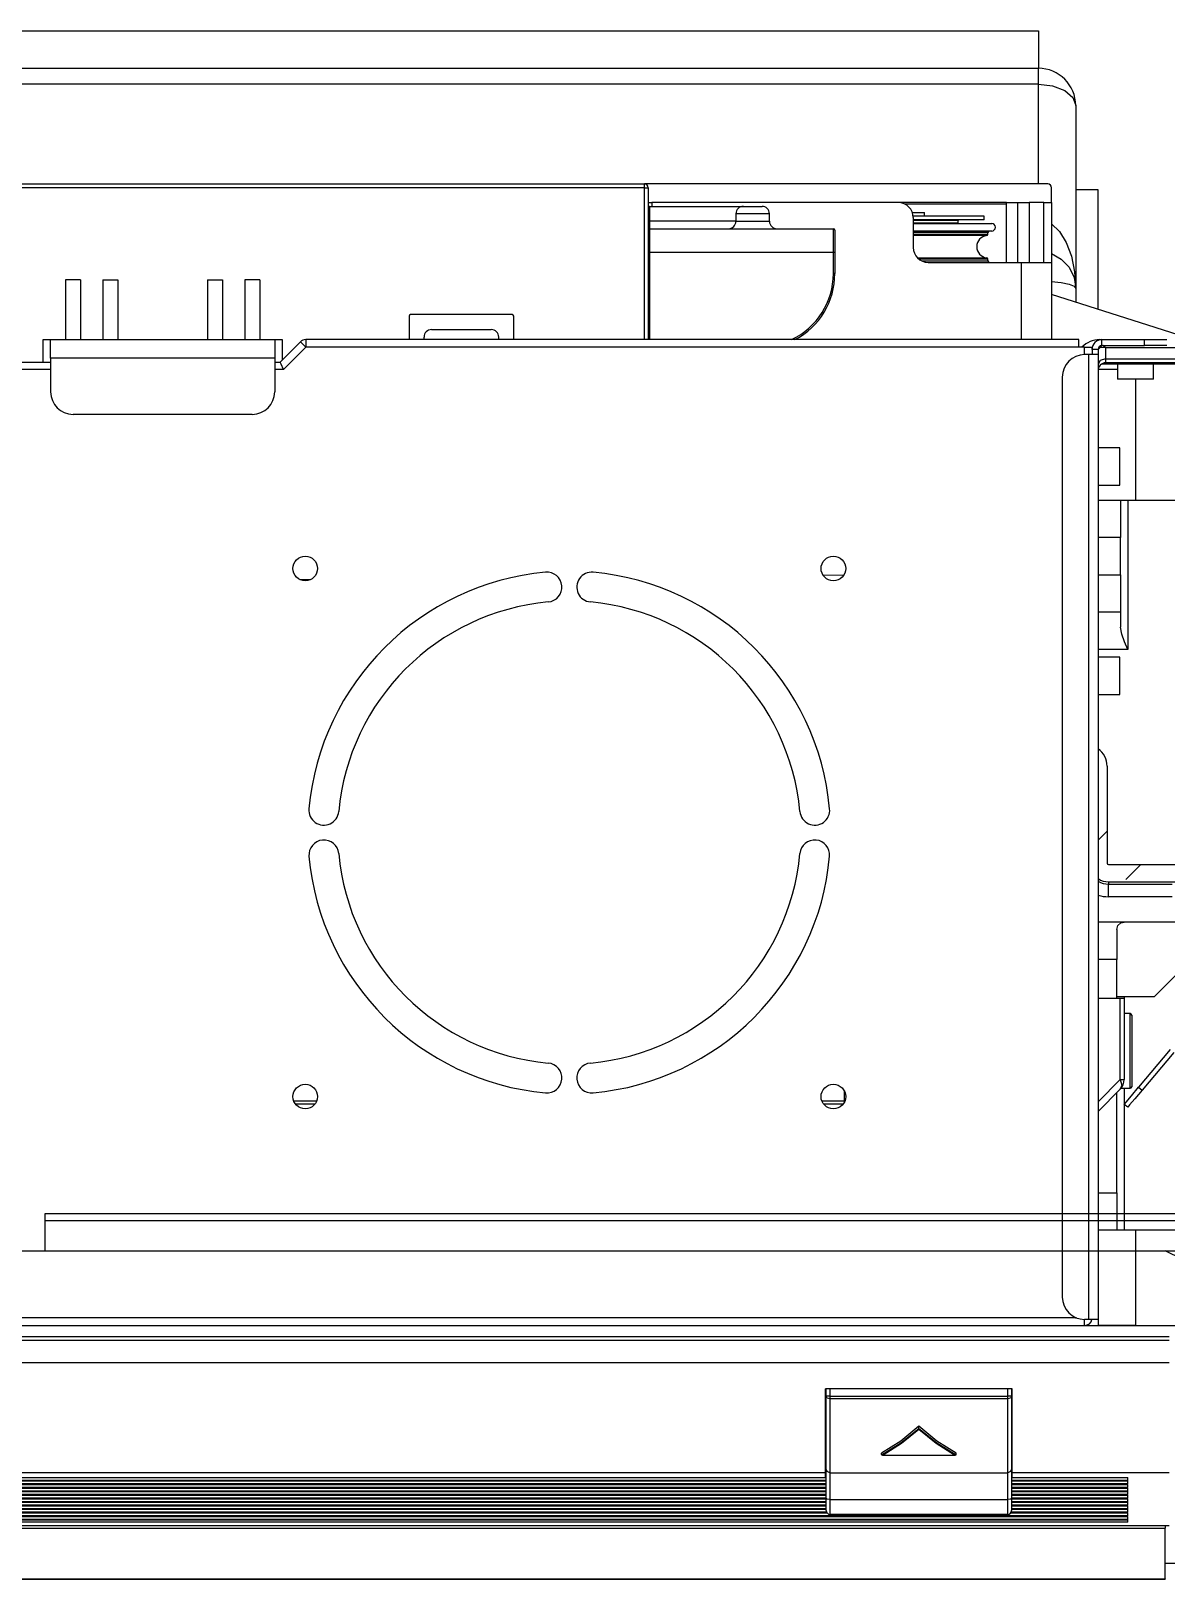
# Model space of a CAD drawing. Header units: millimetres. Extents: x 10547 to 11305, y 9897 to 10391.
# Drawn here: x 10984.598 to 10985.96, y 10068.236 to 10070.093 of the extents above; entities that cross this region are included whole.
import ezdxf

# ---------------------------------------------------------------- set-up
doc = ezdxf.new("R2010")
doc.units = ezdxf.units.MM
doc.layers.add('LG-AIRCON', color=240, linetype='Continuous')
doc.layers.add('에어컨', color=15, linetype='Continuous')

# ---------------------------------------------------------------- blocks, each defined once
blk = doc.blocks.new('A$C079960E7')
at = {"layer": '에어컨', "color": 0, "linetype": 'Continuous'}
for p, q in [((509.85, 373.21, 0), (1814.86, 373.21, 0)), ((1814.86, 373.21, 0), (1814.86, 364.21, 0)), ((509.85, 364.21, 0), (1814.86, 364.21, 0)), ((1814.86, 363.76, 0), (1814.86, 364.21, 0)), ((1814.86, 362.43, 0), (1814.86, 363.76, 0)), ((1814.86, 360.37, 0), (1814.86, 362.43, 0)), ((1814.86, 360.37, 0), (517.05, 360.37, 0)), ((1814.86, 336.33, 0), (1814.86, 360.37, 0)), ((1814.86, 360.37, 0), (1818.3, 359.98, 0)), ((1818.3, 359.98, 0), (1821.22, 358.86, 0)), ((1821.22, 358.86, 0), (1823.17, 357.19, 0)), ((1823.17, 357.19, 0), (1823.86, 355.21, 0)), ((1823.86, 355.21, 0), (1823.86, 311.13, 0)), ((623.7, 336.33, 0), (1719.91, 336.33, 0)), ((1817.11, 336.33, 0), (1719.91, 336.33, 0)), ((1719.91, 336.07, 0), (1719.91, 336.33, 0)), ((1719.91, 335.43, 0), (1719.91, 336.07, 0)), ((1719.91, 335.43, 0), (623.7, 335.43, 0)), ((1719.91, 298.8, 0), (1719.91, 335.43, 0)), ((1719.91, 335.43, 0), (1720.54, 335.43, 0)), ((1720.54, 335.43, 0), (1720.81, 335.43, 0)), ((1720.81, 335.43, 0), (1720.81, 298.8, 0)), ((1818.01, 331.83, 0), (1818.01, 335.43, 0)), ((1829.26, 334.93, 0), (1823.86, 334.93, 0)), ((1829.26, 306.08, 0), (1829.26, 334.93, 0)), ((1720.81, 331.83, 0), (1721.07, 331.83, 0)), ((1721.07, 331.83, 0), (1721.71, 331.83, 0)), ((1721.17, 330.93, 0), (1743.76, 330.93, 0)), ((1721.17, 330.93, 0), (1721.17, 330.45, 0)), ((1721.17, 330.45, 0), (1721.17, 329.13, 0)), ((1721.17, 329.13, 0), (1721.17, 327.33, 0)), ((1721.71, 331.83, 0), (1721.71, 330.93, 0)), ((1781.11, 331.83, 0), (1721.71, 331.83, 0)), ((1741.96, 329.13, 0), (1741.96, 327.33, 0)), ((1742.5, 329.13, 0), (1741.96, 329.13, 0)), ((1743.98, 329.13, 0), (1742.5, 329.13, 0)), ((1743.76, 330.93, 0), (1744.42, 330.93, 0)), ((1746.01, 329.13, 0), (1743.98, 329.13, 0)), ((1744.42, 330.93, 0), (1746.01, 330.93, 0)), ((1746.01, 330.93, 0), (1747.6, 330.93, 0)), ((1748.03, 329.13, 0), (1746.01, 329.13, 0)), ((1747.6, 330.93, 0), (1748.26, 330.93, 0)), ((1749.51, 329.13, 0), (1748.03, 329.13, 0)), ((1750.06, 329.13, 0), (1749.51, 329.13, 0)), ((1750.06, 327.33, 0), (1750.06, 329.13, 0)), ((1807.21, 331.83, 0), (1781.11, 331.83, 0)), ((1807.21, 331.47, 0), (1782.66, 331.47, 0)), ((1784.48, 329.49, 0), (1786.63, 329.49, 0)), ((1789.33, 328.59, 0), (1784.69, 328.59, 0)), ((1786.63, 329.49, 0), (1787.41, 329.49, 0)), ((1787.41, 328.59, 0), (1787.41, 329.49, 0)), ((1793.5, 328.59, 0), (1789.33, 328.59, 0)), ((1796.99, 328.59, 0), (1793.5, 328.59, 0)), ((1799.62, 328.59, 0), (1796.99, 328.59, 0)), ((1801.25, 328.59, 0), (1799.62, 328.59, 0)), ((1801.81, 328.59, 0), (1801.25, 328.59, 0)), ((1801.81, 327.69, 0), (1801.81, 328.59, 0)), ((1807.21, 317.43, 0), (1807.21, 331.83, 0)), ((1807.21, 331.83, 0), (1807.93, 331.83, 0)), ((1807.93, 331.83, 0), (1809.91, 331.83, 0)), ((1809.91, 317.43, 0), (1809.91, 331.83, 0)), ((1809.91, 331.83, 0), (1811.89, 331.83, 0)), ((1811.89, 331.83, 0), (1812.61, 331.83, 0)), ((1816.21, 331.83, 0), (1812.61, 331.83, 0)), ((1812.61, 331.83, 0), (1812.61, 317.43, 0)), ((1816.21, 317.43, 0), (1816.21, 331.83, 0)), ((1816.21, 331.83, 0), (1817.48, 331.83, 0)), ((1817.48, 331.83, 0), (1818.01, 331.83, 0)), ((1818.01, 331.83, 0), (1818.01, 317.43, 0)), ((1720.91, 327.33, 0), (1720.81, 327.33, 0)), ((1721.17, 327.33, 0), (1720.91, 327.33, 0)), ((1721.17, 327.33, 0), (1721.17, 325.53, 0)), ((1741.96, 327.33, 0), (1721.17, 327.33, 0)), ((1721.17, 325.53, 0), (1765.45, 325.53, 0)), ((1721.17, 325.53, 0), (1721.17, 324.76, 0)), ((1721.17, 324.76, 0), (1721.17, 322.65, 0)), ((1741.96, 327.33, 0), (1742.5, 327.33, 0)), ((1742.5, 327.33, 0), (1743.98, 327.33, 0)), ((1743.98, 327.33, 0), (1746.01, 327.33, 0)), ((1746.01, 327.33, 0), (1748.03, 327.33, 0)), ((1748.03, 327.33, 0), (1749.51, 327.33, 0)), ((1749.51, 327.33, 0), (1750.06, 327.33, 0)), ((1765.45, 324.76, 0), (1765.45, 325.53, 0)), ((1765.45, 322.65, 0), (1765.45, 324.76, 0)), ((1765.81, 325.17, 0), (1765.81, 324.45, 0)), ((1784.71, 328.23, 0), (1784.71, 321.03, 0)), ((1789.34, 327.69, 0), (1784.71, 327.69, 0)), ((1788.24, 327.51, 0), (1784.71, 327.51, 0)), ((1784.71, 326.97, 0), (1788.24, 326.97, 0)), ((1784.71, 326.79, 0), (1789.81, 326.79, 0)), ((1789.82, 324.99, 0), (1784.71, 324.99, 0)), ((1789.58, 324.63, 0), (1784.71, 324.63, 0)), ((1791.26, 327.51, 0), (1788.24, 327.51, 0)), ((1788.24, 326.97, 0), (1791.26, 326.97, 0)), ((1793.51, 327.69, 0), (1789.34, 327.69, 0)), ((1793.97, 324.63, 0), (1789.58, 324.63, 0)), ((1789.81, 326.79, 0), (1794.42, 326.79, 0)), ((1794.42, 324.99, 0), (1789.82, 324.99, 0)), ((1793.57, 327.51, 0), (1791.26, 327.51, 0)), ((1791.26, 326.97, 0), (1793.57, 326.97, 0)), ((1797, 327.69, 0), (1793.51, 327.69, 0)), ((1795.02, 327.51, 0), (1793.57, 327.51, 0)), ((1793.57, 326.97, 0), (1795.02, 326.97, 0)), ((1797.64, 324.63, 0), (1793.97, 324.63, 0)), ((1794.42, 326.79, 0), (1798.27, 326.79, 0)), ((1798.28, 324.99, 0), (1794.42, 324.99, 0)), ((1795.51, 327.51, 0), (1795.02, 327.51, 0)), ((1795.02, 326.97, 0), (1795.51, 326.97, 0)), ((1795.51, 326.97, 0), (1795.51, 327.51, 0)), ((1799.62, 327.69, 0), (1797, 327.69, 0)), ((1800.4, 324.63, 0), (1797.64, 324.63, 0)), ((1798.27, 326.79, 0), (1801.18, 326.79, 0)), ((1801.18, 324.99, 0), (1798.28, 324.99, 0)), ((1801.25, 327.69, 0), (1799.62, 327.69, 0)), ((1802.12, 324.63, 0), (1800.4, 324.63, 0)), ((1801.18, 326.79, 0), (1802.99, 326.79, 0)), ((1802.99, 324.99, 0), (1801.18, 324.99, 0)), ((1801.81, 327.69, 0), (1801.25, 327.69, 0)), ((1802.71, 324.63, 0), (1802.12, 324.63, 0)), ((1802.71, 324.25, 0), (1802.71, 324.63, 0)), ((1802.99, 326.79, 0), (1803.61, 326.79, 0)), ((1803.61, 324.99, 0), (1802.99, 324.99, 0)), ((1818.01, 326.75, 0), (1819.94, 324.89, 0)), ((1819.94, 324.89, 0), (1821.58, 322.23, 0)), ((1721.17, 322.65, 0), (1721.17, 319.77, 0)), ((1765.45, 319.77, 0), (1765.45, 322.65, 0)), ((1765.81, 324.45, 0), (1765.81, 322.47, 0)), ((1765.81, 322.47, 0), (1765.81, 319.77, 0)), ((1784.71, 324.25, 0), (1789.58, 324.25, 0)), ((1789.5, 323.89, 0), (1784.71, 323.89, 0)), ((1793.8, 323.89, 0), (1789.5, 323.89, 0)), ((1789.58, 324.25, 0), (1793.96, 324.25, 0)), ((1797.41, 323.89, 0), (1793.8, 323.89, 0)), ((1793.96, 324.25, 0), (1797.64, 324.25, 0)), ((1800.13, 323.89, 0), (1797.41, 323.89, 0)), ((1797.64, 324.25, 0), (1800.4, 324.25, 0)), ((1801.82, 323.89, 0), (1800.13, 323.89, 0)), ((1800.4, 324.25, 0), (1802.12, 324.25, 0)), ((1802.39, 323.89, 0), (1801.82, 323.89, 0)), ((1802.12, 324.25, 0), (1802.71, 324.25, 0)), ((1821.58, 322.23, 0), (1822.82, 318.91, 0)), ((1720.91, 319.77, 0), (1720.81, 319.77, 0)), ((1721.17, 319.77, 0), (1720.91, 319.77, 0)), ((1721.17, 319.77, 0), (1721.17, 298.8, 0)), ((1765.45, 319.77, 0), (1721.17, 319.77, 0)), ((1765.45, 314.73, 0), (1765.45, 319.77, 0)), ((1765.7, 319.77, 0), (1765.45, 319.77, 0)), ((1765.81, 319.77, 0), (1765.7, 319.77, 0)), ((1765.81, 319.77, 0), (1765.81, 314.73, 0)), ((1785.72, 318.53, 0), (1790.27, 318.53, 0)), ((1790.67, 318.17, 0), (1786.12, 318.17, 0)), ((1786.74, 317.79, 0), (1791.14, 317.79, 0)), ((1788.31, 317.43, 0), (1810.81, 317.43, 0)), ((1790.27, 318.53, 0), (1794.34, 318.53, 0)), ((1794.72, 318.17, 0), (1790.67, 318.17, 0)), ((1791.14, 317.79, 0), (1795.04, 317.79, 0)), ((1794.34, 318.53, 0), (1797.73, 318.53, 0)), ((1798.09, 318.17, 0), (1794.72, 318.17, 0)), ((1795.04, 317.79, 0), (1798.28, 317.79, 0)), ((1797.73, 318.53, 0), (1800.28, 318.53, 0)), ((1800.61, 318.17, 0), (1798.09, 318.17, 0)), ((1798.28, 317.79, 0), (1800.7, 317.79, 0)), ((1800.28, 318.53, 0), (1801.86, 318.53, 0)), ((1802.18, 318.17, 0), (1800.61, 318.17, 0)), ((1800.7, 317.79, 0), (1802.2, 317.79, 0)), ((1801.86, 318.53, 0), (1802.39, 318.53, 0)), ((1802.71, 318.17, 0), (1802.18, 318.17, 0)), ((1802.2, 317.79, 0), (1802.71, 317.79, 0)), ((1802.71, 317.79, 0), (1802.71, 318.17, 0)), ((1810.81, 298.8, 0), (1810.81, 317.43, 0)), ((1810.81, 317.43, 0), (1813.56, 317.43, 0)), ((1813.56, 317.43, 0), (1815.9, 317.43, 0)), ((1815.9, 317.43, 0), (1817.46, 317.43, 0)), ((1817.46, 317.43, 0), (1818.01, 317.43, 0)), ((1818.01, 319.56, 0), (1820.38, 318.24, 0)), ((1818.01, 317.43, 0), (1818.01, 298.8, 0)), ((1820.38, 318.24, 0), (1822.25, 316.26, 0)), ((1822.82, 318.91, 0), (1823.59, 315.14, 0)), ((1765.7, 314.73, 0), (1765.45, 314.73, 0)), ((1765.81, 314.73, 0), (1765.7, 314.73, 0)), ((1822.25, 316.26, 0), (1823.45, 313.82, 0)), ((1823.45, 313.82, 0), (1823.86, 311.13, 0)), ((1823.59, 315.14, 0), (1823.86, 311.13, 0)), ((1584.01, 313.2, 0), (1580.41, 313.2, 0)), ((1580.41, 313.2, 0), (1580.41, 298.8, 0)), ((1584.01, 313.2, 0), (1584.01, 298.8, 0)), ((1589.41, 313.2, 0), (1589.41, 298.8, 0)), ((1589.41, 313.2, 0), (1593.01, 313.2, 0)), ((1593.01, 313.2, 0), (1593.01, 298.8, 0)), ((1614.61, 313.2, 0), (1618.21, 313.2, 0)), ((1614.61, 313.2, 0), (1614.61, 298.8, 0)), ((1618.21, 313.2, 0), (1618.21, 298.8, 0)), ((1627.21, 313.2, 0), (1623.61, 313.2, 0)), ((1623.61, 313.2, 0), (1623.61, 298.8, 0)), ((1627.21, 313.2, 0), (1627.21, 298.8, 0)), ((1818.01, 312.82, 0), (1820.38, 312.55, 0)), ((1820.38, 312.55, 0), (1822.25, 312.16, 0)), ((1822.25, 312.16, 0), (1823.45, 311.67, 0)), ((1823.45, 311.67, 0), (1823.86, 311.13, 0)), ((1823.86, 311.13, 0), (1823.86, 307.8, 0)), ((1852.12, 298.8, 0), (1818.01, 309.66, 0)), ((1663.21, 304.47, 0), (1663.21, 298.8, 0)), ((1688.05, 304.83, 0), (1663.57, 304.83, 0)), ((1688.41, 298.8, 0), (1688.41, 304.47, 0)), ((1575.01, 293.4, 0), (1575.01, 298.8, 0)), ((1575.01, 298.8, 0), (1576.28, 298.8, 0)), ((1576.28, 298.8, 0), (1576.81, 298.8, 0)), ((1576.81, 298.8, 0), (1630.81, 298.8, 0)), ((1576.81, 298.2, 0), (1576.81, 298.8, 0)), ((1630.81, 298.8, 0), (1630.81, 298.2, 0)), ((1630.81, 298.8, 0), (1631.33, 298.8, 0)), ((1631.33, 298.8, 0), (1632.61, 298.8, 0)), ((1632.61, 298.8, 0), (1632.61, 293.85, 0)), ((1824.58, 298.8, 0), (1638.3, 298.8, 0)), ((1638.3, 298.8, 0), (1638.3, 298.27, 0)), ((1666.81, 298.8, 0), (1666.81, 299.43, 0)), ((1668.61, 301.23, 0), (1683.01, 301.23, 0)), ((1684.81, 298.8, 0), (1684.81, 299.43, 0)), ((1824.58, 298.27, 0), (1824.58, 298.8, 0)), ((1829.62, 298.74, 0), (1829.62, 298.8, 0)), ((1829.62, 298.8, 0), (1830.16, 298.8, 0)), ((1830.16, 297.36, 0), (1830.16, 298.8, 0)), ((1830.16, 298.8, 0), (1840.42, 298.8, 0)), ((1840.42, 297.36, 0), (1840.42, 298.8, 0)), ((1840.42, 298.8, 0), (1843.12, 298.8, 0)), ((1843.12, 298.8, 0), (1845.09, 298.8, 0)), ((1845.09, 298.8, 0), (1845.82, 298.8, 0)), ((1576.81, 296.55, 0), (1576.81, 298.2, 0)), ((1576.81, 294.3, 0), (1576.81, 296.55, 0)), ((1630.81, 298.2, 0), (1630.81, 296.55, 0)), ((1630.81, 296.55, 0), (1630.81, 294.3, 0)), ((1632.16, 293.4, 0), (1637.03, 298.27, 0)), ((1638.3, 297, 0), (1632.9, 291.6, 0)), ((1637.4, 297.9, 0), (1637.03, 298.27, 0)), ((1638.3, 297, 0), (1637.4, 297.9, 0)), ((1638.3, 298.27, 0), (1638.3, 297, 0)), ((1824.58, 297, 0), (1638.3, 297, 0)), ((1824.58, 297, 0), (1824.58, 298.27, 0)), ((1826.02, 297, 0), (1824.58, 297, 0)), ((1826.02, 295.2, 0), (1826.02, 297, 0)), ((1826.02, 297, 0), (1827.29, 297, 0)), ((1826.92, 295.2, 0), (1826.02, 295.2, 0)), ((1826.92, 295.2, 0), (1826.92, 62.64, 0)), ((1828.57, 295.2, 0), (1826.92, 295.2, 0)), ((1827.29, 297, 0), (1827.82, 297, 0)), ((1827.82, 296.46, 0), (1827.82, 297, 0)), ((1829.26, 296.46, 0), (1827.82, 296.46, 0)), ((1827.82, 296.46, 0), (1827.82, 295.2, 0)), ((1829.26, 295.2, 0), (1828.57, 295.2, 0)), ((1829.79, 296.91, 0), (1829.26, 296.46, 0)), ((1829.26, 296.46, 0), (1829.26, 295.2, 0)), ((1829.26, 295.2, 0), (1829.26, 62.64, 0)), ((1830.05, 297.24, 0), (1829.79, 296.91, 0)), ((1831.06, 296.83, 0), (1829.79, 296.91, 0)), ((1830.42, 297.36, 0), (1830.05, 297.24, 0)), ((1830.16, 297.36, 0), (1840.42, 297.36, 0)), ((1831.06, 296.83, 0), (1830.42, 297.36, 0)), ((1831.06, 296.83, 0), (1831.06, 294.17, 0)), ((1849.06, 296.83, 0), (1831.06, 296.83, 0)), ((1843.12, 297.36, 0), (1840.42, 297.36, 0)), ((1845.09, 297.36, 0), (1843.12, 297.36, 0)), ((1845.82, 297.36, 0), (1845.09, 297.36, 0)), ((1576.81, 291.6, 0), (1568.41, 291.6, 0)), ((1569.16, 293.4, 0), (1576.81, 293.4, 0)), ((1630.81, 294.3, 0), (1576.81, 294.3, 0)), ((1576.81, 294.3, 0), (1576.81, 286.2, 0)), ((1630.81, 294.3, 0), (1630.81, 286.2, 0)), ((1630.81, 293.4, 0), (1632.16, 293.4, 0)), ((1632.9, 291.6, 0), (1630.81, 291.6, 0)), ((1632.38, 292.87, 0), (1632.16, 293.4, 0)), ((1632.9, 291.6, 0), (1632.38, 292.87, 0)), ((1829.79, 293.8, 0), (1829.26, 292.9, 0)), ((1833.94, 291.6, 0), (1829.27, 291.6, 0)), ((1831.06, 294.17, 0), (1829.79, 293.8, 0)), ((1849.06, 292.86, 0), (1829.98, 292.86, 0)), ((1831.06, 294.17, 0), (1849.06, 294.17, 0)), ((1831.06, 294.17, 0), (1831.06, 293.47, 0)), ((1831.06, 293.47, 0), (1831.06, 293.22, 0)), ((1849.06, 293.22, 0), (1831.06, 293.22, 0)), ((1833.94, 292.86, 0), (1833.94, 289.26, 0)), ((1842.58, 289.26, 0), (1842.58, 292.86, 0)), ((1820.62, 289.8, 0), (1820.62, 68.04, 0)), ((1834.52, 289.26, 0), (1833.94, 289.26, 0)), ((1836.1, 289.26, 0), (1834.52, 289.26, 0)), ((1838.26, 289.26, 0), (1836.1, 289.26, 0)), ((1838.26, 289.26, 0), (1838.26, 260.1, 0)), ((1840.42, 289.26, 0), (1838.26, 289.26, 0)), ((1842, 289.26, 0), (1840.42, 289.26, 0)), ((1842.58, 289.26, 0), (1842, 289.26, 0)), ((1625.41, 280.8, 0), (1582.21, 280.8, 0)), ((1834.48, 272.7, 0), (1829.26, 272.7, 0)), ((1834.48, 272.1, 0), (1834.48, 272.7, 0)), ((1834.48, 270.45, 0), (1834.48, 272.1, 0)), ((1834.48, 268.2, 0), (1834.48, 270.45, 0)), ((1834.48, 265.95, 0), (1834.48, 268.2, 0)), ((1834.48, 264.3, 0), (1834.48, 265.95, 0)), ((1829.26, 263.7, 0), (1834.48, 263.7, 0)), ((1834.48, 263.7, 0), (1834.48, 264.3, 0)), ((1829.26, 260.1, 0), (1834.66, 260.1, 0)), ((1834.66, 260.1, 0), (1834.66, 259.42, 0)), ((1834.66, 260.1, 0), (1835.18, 260.1, 0)), ((1834.66, 259.42, 0), (1834.66, 257.47, 0)), ((1835.18, 260.1, 0), (1836.46, 260.1, 0)), ((1836.46, 260.1, 0), (1836.46, 224.1, 0)), ((1836.46, 260.1, 0), (1861.66, 260.1, 0)), ((1834.66, 257.47, 0), (1834.66, 254.55, 0)), ((1834.66, 254.55, 0), (1834.66, 251.1, 0)), ((1834.66, 251.1, 0), (1829.26, 251.1, 0)), ((1834.66, 242.1, 0), (1834.66, 251.1, 0)), ((1636.79, 241.02, 0), (1639.61, 241.04, 0)), ((1762.93, 242.07, 0), (1768.01, 242.12, 0)), ((1829.26, 242.1, 0), (1834.66, 242.1, 0)), ((1834.66, 242.1, 0), (1834.66, 238.66, 0)), ((1834.66, 238.66, 0), (1834.66, 235.74, 0)), ((1834.66, 235.74, 0), (1834.66, 233.79, 0)), ((1834.66, 233.1, 0), (1829.26, 233.1, 0)), ((1834.66, 233.79, 0), (1834.66, 233.1, 0)), ((1834.66, 233.1, 0), (1834.66, 232.15, 0)), ((1834.66, 232.15, 0), (1834.66, 229.5, 0)), ((1834.94, 227.78, 0), (1834.66, 229.5, 0)), ((1835.62, 225.96, 0), (1834.94, 227.78, 0)), ((1836.46, 224.1, 0), (1829.26, 224.1, 0)), ((1836.46, 224.1, 0), (1835.62, 225.96, 0)), ((1834.48, 222.3, 0), (1829.26, 222.3, 0)), ((1834.48, 221.7, 0), (1834.48, 222.3, 0)), ((1834.48, 220.05, 0), (1834.48, 221.7, 0)), ((1834.48, 217.8, 0), (1834.48, 220.05, 0)), ((1834.48, 215.55, 0), (1834.48, 217.8, 0)), ((1829.26, 213.3, 0), (1834.48, 213.3, 0)), ((1834.48, 213.9, 0), (1834.48, 215.55, 0)), ((1834.48, 213.3, 0), (1834.48, 213.9, 0)), ((1831.42, 196.02, 0), (1831.42, 180.36, 0)), ((1831.42, 180.36, 0), (1829.26, 178.2, 0)), ((1831.42, 180.36, 0), (1831.42, 172.62, 0)), ((1831.78, 172.26, 0), (1839.52, 172.26, 0)), ((1839.52, 172.26, 0), (1835.92, 168.66, 0)), ((1839.52, 172.26, 0), (1855.18, 172.26, 0)), ((1831.78, 168.12, 0), (1855.18, 168.12, 0)), ((1831.78, 168.12, 0), (1831.78, 167.97, 0)), ((1831.78, 167.97, 0), (1831.78, 167.58, 0)), ((1831.78, 167.58, 0), (1847.08, 167.58, 0)), ((1831.78, 165.35, 0), (1831.78, 167.58, 0)), ((1831.78, 164.52, 0), (1831.78, 165.35, 0)), ((1847.08, 164.52, 0), (1831.78, 164.52, 0)), ((1867.06, 158.4, 0), (1829.26, 158.4, 0)), ((1833.76, 156.6, 0), (1834.04, 157.62, 0)), ((1834.04, 157.62, 0), (1834.72, 158.21, 0)), ((1834.72, 158.21, 0), (1835.56, 158.4, 0)), ((1833.76, 156.6, 0), (1833.76, 153.43, 0)), ((1833.76, 153.43, 0), (1833.76, 149.4, 0)), ((1833.76, 149.4, 0), (1829.26, 149.4, 0)), ((1833.76, 140.04, 0), (1833.76, 149.4, 0)), ((1842.76, 140.4, 0), (1851.76, 149.4, 0)), ((1829.26, 140.04, 0), (1834.61, 140.04, 0)), ((1842.76, 140.4, 0), (1833.76, 140.4, 0)), ((1834.61, 120.45, 0), (1834.61, 140.04, 0)), ((1834.61, 140.04, 0), (1835.31, 140.04, 0)), ((1835.31, 140.04, 0), (1835.56, 140.04, 0)), ((1835.56, 140.4, 0), (1835.56, 140.04, 0)), ((1835.56, 140.04, 0), (1835.56, 120.45, 0)), ((1837, 136.35, 0), (1835.56, 136.35, 0)), ((1837, 135.67, 0), (1837, 136.35, 0)), ((1837, 133.71, 0), (1837, 135.67, 0)), ((1837.36, 135.99, 0), (1837.36, 135.33, 0)), ((1837.36, 135.33, 0), (1837.36, 133.46, 0)), ((1837, 130.79, 0), (1837, 133.71, 0)), ((1837, 127.35, 0), (1837, 130.79, 0)), ((1837.36, 133.46, 0), (1837.36, 130.66, 0)), ((1837.36, 130.66, 0), (1837.36, 127.35, 0)), ((1837, 123.91, 0), (1837, 127.35, 0)), ((1837.36, 127.35, 0), (1837.36, 124.04, 0)), ((1846.66, 127.71, 0), (1839.03, 118.62, 0)), ((1847.49, 127.02, 0), (1839.86, 117.92, 0)), ((1837, 120.99, 0), (1837, 123.91, 0)), ((1837.36, 124.04, 0), (1837.36, 121.24, 0)), ((1829.26, 115.1, 0), (1834.61, 120.45, 0)), ((1834.61, 120.45, 0), (1834.96, 119.12, 0)), ((1834.61, 120.45, 0), (1835.31, 120.45, 0)), ((1835.31, 120.45, 0), (1835.56, 120.45, 0)), ((1837, 119.04, 0), (1837, 120.99, 0)), ((1837.36, 121.24, 0), (1837.36, 119.37, 0)), ((1768.06, 117.8, 0), (1768.06, 114.93, 0)), ((1834.61, 118.16, 0), (1829.26, 112.8, 0)), ((1833.76, 93.15, 0), (1833.76, 117.3, 0)), ((1834.96, 119.12, 0), (1834.61, 118.16, 0)), ((1834.79, 118.35, 0), (1837, 118.35, 0)), ((1835.56, 118.35, 0), (1835.56, 84.15, 0)), ((1836.02, 115.03, 0), (1837.29, 116.55, 0)), ((1838.12, 115.85, 0), (1836.85, 114.34, 0)), ((1837, 118.35, 0), (1837, 119.04, 0)), ((1837.29, 116.55, 0), (1839.03, 118.62, 0)), ((1837.36, 119.37, 0), (1837.36, 118.71, 0)), ((1839.86, 117.92, 0), (1838.12, 115.85, 0)), ((1839.03, 118.62, 0), (1839.86, 117.92, 0)), ((1635.36, 115.37, 0), (1640.97, 115.37, 0)), ((1635.76, 114.61, 0), (1640.56, 114.61, 0)), ((1762.64, 115.37, 0), (1768.06, 115.37, 0)), ((1763.04, 114.61, 0), (1767.84, 114.61, 0)), ((1835.56, 114.48, 0), (1836.02, 115.03, 0)), ((1836.39, 113.79, 0), (1835.56, 114.48, 0)), ((1836.85, 114.34, 0), (1836.39, 113.79, 0)), ((1829.26, 93.15, 0), (1833.76, 93.15, 0)), ((1833.76, 93.15, 0), (1833.76, 89.71, 0)), ((1833.76, 89.71, 0), (1833.76, 86.79, 0)), ((1575.46, 88.2, 0), (1848.15, 88.2, 0)), ((1575.46, 87.67, 0), (1575.46, 88.2, 0)), ((1575.46, 86.4, 0), (1575.46, 87.67, 0)), ((1848.15, 86.4, 0), (1575.46, 86.4, 0)), ((1575.46, 79.2, 0), (1575.46, 86.4, 0)), ((1833.76, 86.79, 0), (1833.76, 84.84, 0)), ((1833.76, 84.15, 0), (1829.26, 84.15, 0)), ((1833.76, 84.84, 0), (1833.76, 84.15, 0)), ((1834.28, 84.15, 0), (1833.76, 84.15, 0)), ((1835.56, 84.15, 0), (1834.28, 84.15, 0)), ((1851.58, 84.15, 0), (1835.56, 84.15, 0)), ((1838.26, 84.15, 0), (1838.26, 61.2, 0)), ((225.45, 79.2, 0), (1845.46, 79.2, 0)), ((1881.46, 61.2, 0), (1845.46, 79.2, 0)), ((1845.46, 79.2, 0), (1899.28, 79.2, 0)), ((260.57, 61.2, 0), (1849.94, 61.2, 0)), ((284.49, 61.2, 0), (1826.02, 61.2, 0)), ((1824.07, 63, 0), (286.44, 63, 0)), ((1826.92, 62.64, 0), (1826.02, 62.64, 0)), ((1826.02, 61.61, 0), (1826.02, 62.64, 0)), ((1826.02, 61.2, 0), (1826.02, 61.61, 0)), ((1826.02, 61.2, 0), (1829.26, 61.2, 0)), ((1828.57, 62.64, 0), (1826.92, 62.64, 0)), ((1829.26, 62.64, 0), (1828.57, 62.64, 0)), ((1829.26, 62.64, 0), (1829.26, 61.2, 0)), ((1838.26, 61.2, 0), (1829.26, 61.2, 0)), ((264.15, 58.5, 0), (1846.36, 58.5, 0)), ((1846.36, 57.6, 0), (264.15, 57.6, 0)), ((1846.36, 52.2, 0), (264.15, 52.2, 0)), ((1808.56, 45.9, 0), (1763.56, 45.9, 0)), ((1763.56, 40.25, 0), (1763.56, 45.9, 0)), ((1763.74, 44.11, 0), (1763.74, 45.9, 0)), ((1764.64, 45.9, 0), (1764.64, 44.11, 0)), ((1807.48, 44.11, 0), (1807.48, 45.9, 0)), ((1808.38, 45.9, 0), (1808.38, 44.11, 0)), ((1808.56, 40.25, 0), (1808.56, 45.9, 0)), ((1764, 44.11, 0), (1763.74, 44.11, 0)), ((1764, 43.69, 0), (1763.74, 44.11, 0)), ((1763.74, 39.2, 0), (1763.74, 44.11, 0)), ((1764.64, 44.11, 0), (1764, 44.11, 0)), ((1764.64, 43.51, 0), (1764, 43.69, 0)), ((1764.64, 44.11, 0), (1807.48, 44.11, 0)), ((1764.64, 44.11, 0), (1764.64, 43.79, 0)), ((1764.64, 43.79, 0), (1764.64, 43.51, 0)), ((1807.48, 43.51, 0), (1764.64, 43.51, 0)), ((1764.64, 43.51, 0), (1764.64, 38.51, 0)), ((1807.48, 43.79, 0), (1807.48, 44.11, 0)), ((1808.11, 44.11, 0), (1807.48, 44.11, 0)), ((1807.48, 43.51, 0), (1807.48, 43.79, 0)), ((1808.11, 43.69, 0), (1807.48, 43.51, 0)), ((1807.48, 38.51, 0), (1807.48, 43.51, 0)), ((1808.38, 44.11, 0), (1808.11, 44.11, 0)), ((1808.38, 44.11, 0), (1808.11, 43.69, 0)), ((1808.38, 44.11, 0), (1808.38, 39.2, 0)), ((1763.56, 40.38, 0), (1763.65, 40.38, 0)), ((1763.56, 35.4, 0), (1763.56, 40.25, 0)), ((1763.65, 40.38, 0), (1763.74, 40.38, 0)), ((1763.74, 34.99, 0), (1763.74, 39.2, 0)), ((1764.64, 38.51, 0), (1764.64, 34.24, 0)), ((1807.48, 34.24, 0), (1807.48, 38.51, 0)), ((1808.47, 40.38, 0), (1808.38, 40.38, 0)), ((1808.38, 39.2, 0), (1808.38, 34.99, 0)), ((1808.56, 40.38, 0), (1808.47, 40.38, 0)), ((1808.56, 35.4, 0), (1808.56, 40.25, 0)), ((1763.56, 36.9, 0), (1763.74, 36.9, 0)), ((1763.56, 31.45, 0), (1763.56, 35.4, 0)), ((1763.74, 35.1, 0), (1763.56, 35.1, 0)), ((1763.74, 31.58, 0), (1763.74, 34.99, 0)), ((1764.64, 34.24, 0), (1764.64, 30.77, 0)), ((1786.06, 36.9, 0), (1781.72, 33.34, 0)), ((1781.73, 32.86, 0), (1786.06, 36.36, 0)), ((1786.06, 36.09, 0), (1781.89, 32.73, 0)), ((1786.06, 36.36, 0), (1786.06, 36.9, 0)), ((1790.4, 33.34, 0), (1786.06, 36.9, 0)), ((1786.06, 36.36, 0), (1790.39, 32.86, 0)), ((1786.06, 36.36, 0), (1786.06, 36.32, 0)), ((1786.06, 36.32, 0), (1786.06, 36.28, 0)), ((1786.06, 36.28, 0), (1786.06, 36.23, 0)), ((1786.06, 36.23, 0), (1786.06, 36.18, 0)), ((1786.06, 36.18, 0), (1786.06, 36.13, 0)), ((1786.06, 36.13, 0), (1786.06, 36.09, 0)), ((1790.22, 32.73, 0), (1786.06, 36.09, 0)), ((1786.06, 36.09, 0), (1786.06, 36.09, 0)), ((1786.06, 36.09, 0), (1786.06, 36.09, 0)), ((1807.48, 30.77, 0), (1807.48, 34.24, 0)), ((1808.56, 36.9, 0), (1808.38, 36.9, 0)), ((1808.38, 35.1, 0), (1808.56, 35.1, 0)), ((1808.38, 34.99, 0), (1808.38, 31.58, 0)), ((1808.56, 31.45, 0), (1808.56, 35.4, 0)), ((1763.56, 31.5, 0), (1763.74, 31.5, 0)), ((1763.56, 28.48, 0), (1763.56, 31.45, 0)), ((1763.74, 29.01, 0), (1763.74, 31.58, 0)), ((1764.64, 30.77, 0), (1764.64, 28.16, 0)), ((1781.72, 33.34, 0), (1777.06, 30.42, 0)), ((1777.06, 30.1, 0), (1777.06, 30.42, 0)), ((1777.06, 30.1, 0), (1777.09, 29.99, 0)), ((1777.09, 29.99, 0), (1781.73, 32.86, 0)), ((1777.11, 29.97, 0), (1777.09, 29.99, 0)), ((1777.13, 29.96, 0), (1777.11, 29.97, 0)), ((1777.17, 29.94, 0), (1777.13, 29.96, 0)), ((1777.22, 29.93, 0), (1777.17, 29.94, 0)), ((1777.31, 29.92, 0), (1777.22, 29.93, 0)), ((1777.3, 29.92, 0), (1794.82, 29.92, 0)), ((1777.41, 29.93, 0), (1777.31, 29.92, 0)), ((1777.42, 29.94, 0), (1777.41, 29.93, 0)), ((1777.44, 29.94, 0), (1777.42, 29.94, 0)), ((1781.89, 32.73, 0), (1777.44, 29.94, 0)), ((1777.44, 29.94, 0), (1794.67, 29.94, 0)), ((1777.44, 29.94, 0), (1777.44, 29.94, 0)), ((1777.44, 29.94, 0), (1777.44, 29.94, 0)), ((1794.67, 29.94, 0), (1790.22, 32.73, 0)), ((1790.39, 32.86, 0), (1795.02, 29.99, 0)), ((1795.06, 30.42, 0), (1790.4, 33.34, 0)), ((1794.68, 29.94, 0), (1794.67, 29.94, 0)), ((1794.69, 29.94, 0), (1794.68, 29.94, 0)), ((1794.68, 29.94, 0), (1794.68, 29.94, 0)), ((1794.71, 29.93, 0), (1794.69, 29.94, 0)), ((1794.8, 29.92, 0), (1794.71, 29.93, 0)), ((1794.9, 29.93, 0), (1794.8, 29.92, 0)), ((1794.94, 29.94, 0), (1794.9, 29.93, 0)), ((1794.98, 29.96, 0), (1794.94, 29.94, 0)), ((1795.01, 29.97, 0), (1794.98, 29.96, 0)), ((1795.02, 29.99, 0), (1795.01, 29.97, 0)), ((1795.02, 29.99, 0), (1795.06, 30.1, 0)), ((1795.06, 30.1, 0), (1795.06, 30.42, 0)), ((1807.48, 28.16, 0), (1807.48, 30.77, 0)), ((1808.38, 31.58, 0), (1808.38, 29.01, 0)), ((1808.56, 31.5, 0), (1808.38, 31.5, 0)), ((1808.56, 28.48, 0), (1808.56, 31.45, 0)), ((1763.74, 28.37, 0), (1763.55, 28.37, 0)), ((1763.56, 28.87, 0), (1763.74, 28.87, 0)), ((1763.56, 26.55, 0), (1763.56, 28.48, 0)), ((1763.56, 25.69, 0), (1763.56, 26.55, 0)), ((1763.74, 27.34, 0), (1763.74, 29.01, 0)), ((1763.74, 26.59, 0), (1763.74, 27.34, 0)), ((1764, 25.96, 0), (1763.74, 26.59, 0)), ((1763.74, 26, 0), (1763.74, 26.59, 0)), ((1764.64, 28.16, 0), (1764.64, 26.45, 0)), ((1764.64, 26.45, 0), (1764.64, 25.69, 0)), ((1807.48, 26.45, 0), (1807.48, 28.16, 0)), ((1807.48, 25.69, 0), (1807.48, 26.45, 0)), ((1808.38, 26.59, 0), (1808.11, 25.96, 0)), ((1808.38, 29.01, 0), (1808.38, 27.34, 0)), ((1808.38, 28.87, 0), (1808.56, 28.87, 0)), ((1808.56, 28.37, 0), (1808.38, 28.37, 0)), ((1808.38, 27.34, 0), (1808.38, 26.59, 0)), ((1808.38, 26.59, 0), (1808.38, 26, 0)), ((1808.56, 26.55, 0), (1808.56, 28.48, 0)), ((1808.56, 25.69, 0), (1808.56, 26.55, 0)), ((1763.72, 23.83, 0), (1322.37, 23.83, 0)), ((1322.37, 23.71, 0), (1763.72, 23.71, 0)), ((1322.37, 23.71, 0), (1763.72, 23.71, 0)), ((1763.72, 22.98, 0), (1322.37, 22.98, 0)), ((1322.37, 22.85, 0), (1763.72, 22.85, 0)), ((1322.37, 22.85, 0), (1763.72, 22.85, 0)), ((1763.56, 25.69, 0), (1322.56, 25.69, 0)), ((1322.56, 24.54, 0), (1763.56, 24.54, 0)), ((1763.74, 24.73, 0), (1763.55, 24.73, 0)), ((1763.56, 24.54, 0), (1763.56, 25.69, 0)), ((1763.74, 24.53, 0), (1763.74, 26, 0)), ((1763.74, 22.31, 0), (1763.74, 24.53, 0)), ((1764.64, 25.69, 0), (1764, 25.96, 0)), ((1764.64, 25.69, 0), (1807.48, 25.69, 0)), ((1764.64, 25.69, 0), (1764.64, 24.79, 0)), ((1764.64, 24.79, 0), (1764.64, 22.51, 0)), ((1764.64, 22.51, 0), (1764.64, 19.22, 0)), ((1808.11, 25.96, 0), (1807.48, 25.69, 0)), ((1807.48, 24.79, 0), (1807.48, 25.69, 0)), ((1807.48, 22.51, 0), (1807.48, 24.79, 0)), ((1807.48, 19.22, 0), (1807.48, 22.51, 0)), ((1836.46, 23.83, 0), (1808.37, 23.83, 0)), ((1808.37, 23.71, 0), (1836.46, 23.71, 0)), ((1808.37, 23.71, 0), (1836.46, 23.71, 0)), ((1836.46, 22.98, 0), (1808.37, 22.98, 0)), ((1808.37, 22.85, 0), (1836.46, 22.85, 0)), ((1808.37, 22.85, 0), (1836.46, 22.85, 0)), ((1808.38, 26, 0), (1808.38, 24.53, 0)), ((1808.56, 24.73, 0), (1808.38, 24.73, 0)), ((1808.38, 24.53, 0), (1808.38, 22.31, 0)), ((1846.36, 25.69, 0), (1808.56, 25.69, 0)), ((1808.56, 24.54, 0), (1808.56, 25.69, 0)), ((1808.56, 24.54, 0), (1836.46, 24.54, 0)), ((1836.46, 23.83, 0), (1836.46, 24.54, 0)), ((1836.46, 22.98, 0), (1836.46, 23.71, 0)), ((1836.46, 22.12, 0), (1836.46, 22.85, 0)), ((1763.72, 22.12, 0), (1322.37, 22.12, 0)), ((1322.37, 22, 0), (1763.72, 22, 0)), ((1322.37, 22, 0), (1763.72, 22, 0)), ((1763.72, 21.27, 0), (1322.37, 21.27, 0)), ((1322.37, 21.15, 0), (1763.72, 21.15, 0)), ((1322.37, 21.15, 0), (1763.72, 21.15, 0)), ((1763.72, 20.42, 0), (1322.37, 20.42, 0)), ((1322.37, 20.3, 0), (1763.72, 20.3, 0)), ((1322.37, 20.3, 0), (1763.72, 20.3, 0)), ((1763.72, 19.57, 0), (1322.37, 19.57, 0)), ((1322.37, 19.44, 0), (1763.72, 19.44, 0)), ((1322.37, 19.44, 0), (1763.72, 19.44, 0)), ((1763.72, 18.71, 0), (1322.37, 18.71, 0)), ((1763.74, 19.53, 0), (1763.74, 22.31, 0)), ((1764, 19.31, 0), (1763.74, 19.53, 0)), ((1763.74, 17.38, 0), (1763.74, 19.53, 0)), ((1764.64, 19.22, 0), (1764, 19.31, 0)), ((1764.64, 19.22, 0), (1807.48, 19.22, 0)), ((1764.64, 19.22, 0), (1764.64, 16.64, 0)), ((1808.11, 19.31, 0), (1807.48, 19.22, 0)), ((1807.48, 16.64, 0), (1807.48, 19.22, 0)), ((1808.38, 19.53, 0), (1808.11, 19.31, 0)), ((1836.46, 22.12, 0), (1808.37, 22.12, 0)), ((1808.37, 22, 0), (1836.46, 22, 0)), ((1808.37, 22, 0), (1836.46, 22, 0)), ((1836.46, 21.27, 0), (1808.37, 21.27, 0)), ((1808.37, 21.15, 0), (1836.46, 21.15, 0)), ((1808.37, 21.15, 0), (1836.46, 21.15, 0)), ((1836.46, 20.42, 0), (1808.37, 20.42, 0)), ((1808.37, 20.3, 0), (1836.46, 20.3, 0)), ((1808.37, 20.3, 0), (1836.46, 20.3, 0)), ((1836.46, 19.57, 0), (1808.37, 19.57, 0)), ((1808.37, 19.44, 0), (1836.46, 19.44, 0)), ((1808.37, 19.44, 0), (1836.46, 19.44, 0)), ((1836.46, 18.71, 0), (1808.37, 18.71, 0)), ((1808.38, 22.31, 0), (1808.38, 19.53, 0)), ((1808.38, 19.53, 0), (1808.38, 17.38, 0)), ((1836.46, 21.27, 0), (1836.46, 22, 0)), ((1836.46, 20.42, 0), (1836.46, 21.15, 0)), ((1836.46, 19.57, 0), (1836.46, 20.3, 0)), ((1836.46, 18.71, 0), (1836.46, 19.44, 0)), ((1836.46, 15.3, 0), (273.15, 15.3, 0)), ((273.15, 15.18, 0), (1836.46, 15.18, 0)), ((273.15, 15.18, 0), (1836.46, 15.18, 0)), ((1322.2, 16.03, 0), (1763.89, 16.03, 0)), ((1322.2, 16.03, 0), (1763.89, 16.03, 0)), ((1763.81, 16.16, 0), (1322.28, 16.16, 0)), ((1322.37, 18.59, 0), (1763.72, 18.59, 0)), ((1322.37, 18.59, 0), (1763.72, 18.59, 0)), ((1763.72, 17.86, 0), (1322.37, 17.86, 0)), ((1322.37, 17.74, 0), (1763.72, 17.74, 0)), ((1322.37, 17.74, 0), (1763.72, 17.74, 0)), ((1763.72, 17.01, 0), (1322.37, 17.01, 0)), ((1322.37, 16.89, 0), (1763.72, 16.89, 0)), ((1322.37, 16.89, 0), (1763.72, 16.89, 0)), ((1763.74, 16.56, 0), (1763.74, 17.38, 0)), ((1764.64, 16.64, 0), (1764.64, 15.66, 0)), ((1807.48, 15.66, 0), (1764.64, 15.66, 0)), ((1807.48, 15.66, 0), (1807.48, 16.64, 0)), ((1808.2, 16.03, 0), (1836.46, 16.03, 0)), ((1808.2, 16.03, 0), (1836.46, 16.03, 0)), ((1836.46, 16.16, 0), (1808.27, 16.16, 0)), ((1808.37, 18.59, 0), (1836.46, 18.59, 0)), ((1808.37, 18.59, 0), (1836.46, 18.59, 0)), ((1836.46, 17.86, 0), (1808.37, 17.86, 0)), ((1808.37, 17.74, 0), (1836.46, 17.74, 0)), ((1808.37, 17.74, 0), (1836.46, 17.74, 0)), ((1836.46, 17.01, 0), (1808.37, 17.01, 0)), ((1808.37, 16.89, 0), (1836.46, 16.89, 0)), ((1808.37, 16.89, 0), (1836.46, 16.89, 0)), ((1808.38, 17.38, 0), (1808.38, 16.56, 0)), ((1836.46, 17.86, 0), (1836.46, 18.59, 0)), ((1836.46, 17.01, 0), (1836.46, 17.74, 0)), ((1836.46, 16.16, 0), (1836.46, 16.89, 0)), ((1836.46, 15.3, 0), (1836.46, 16.03, 0)), ((1836.46, 14.45, 0), (1836.46, 15.18, 0)), ((1846.36, 12.86, 0), (264.15, 12.86, 0)), ((265.05, 12.36, 0), (1845.46, 12.36, 0)), ((1836.46, 14.45, 0), (273.15, 14.45, 0)), ((273.15, 14.33, 0), (1836.46, 14.33, 0)), ((273.15, 14.33, 0), (1836.46, 14.33, 0)), ((1836.46, 13.77, 0), (273.15, 13.77, 0)), ((1836.46, 13.77, 0), (1836.46, 14.33, 0)), ((1845.46, 12.86, 0), (1845.46, 12.36, 0)), ((1845.46, 0.08, 0), (1845.46, 12.36, 0)), ((1845.46, 3.86, 0), (1848.16, 3.86, 0)), ((265.05, 0.08, 0), (1845.46, 0.08, 0)), ((265.05, 0.07, 0), (1845.46, 0.07, 0)), ((1845.46, 0.08, 0), (1845.46, 0.07, 0)), ((1845.46, 0.07, 0), (1845.46, 0.07, 0))]:
    blk.add_line(p, q, dxfattribs=at)
for centre in [(1638.18, 243.64, 0), (1765.46, 243.64, 0), (1638.18, 116.36, 0), (1765.46, 116.36, 0)]:
    blk.add_circle(centre, 2.97, dxfattribs=at)
for centre, radius, start, end in [((1814.86, 355.21, 0), 9, 0, 90), ((1719.91, 335.43, 0), 0.9, 0, 90), ((1817.11, 335.43, 0), 0.9, 0, 90), ((1721.17, 331.29, 0), 0.36, 180, 270), ((1743.76, 329.13, 0), 1.8, 90, 180), ((1748.26, 329.13, 0), 1.8, 0, 90), ((1781.11, 328.23, 0), 3.6, 0, 90), ((1721.17, 325.89, 0), 0.36, 180, 270), ((1740.16, 327.33, 0), 1.8, 270, 0), ((1751.86, 327.33, 0), 1.8, 180, 270), ((1765.45, 325.17, 0), 0.36, 0, 90), ((1795.33, 326.97, 0), 0.18, 270, 0), ((1795.69, 327.51, 0), 0.18, 90, 180), ((1803.07, 324.63, 0), 0.36, 90, 180), ((1803.61, 325.89, 0), 0.9, 270, 90), ((1788.31, 321.03, 0), 3.6, 180, 270), ((1802.71, 321.21, 0), 2.7, 96.7563, 263.2437), ((1802.35, 324.25, 0), 0.36, 276.7563, 0), ((1802.35, 318.17, 0), 0.36, 0, 83.2437), ((1803.07, 317.79, 0), 0.36, 180, 270), ((1747.81, 314.73, 0), 17.64, 295.4377, 0), ((1747.81, 314.73, 0), 18, 297.7495, 0), ((1663.57, 304.47, 0), 0.36, 90, 180), ((1688.05, 304.47, 0), 0.36, 0, 90), ((1638.3, 297, 0), 1.8, 90, 135), ((1668.61, 299.43, 0), 1.8, 90, 180), ((1683.01, 299.43, 0), 1.8, 0, 90), ((1829.62, 292.86, 0), 5.94, 90, 135.8142), ((1830.16, 296.46, 0), 2.34, 90, 180), ((1826.02, 289.8, 0), 5.4, 90, 180), ((1830.16, 296.46, 0), 0.9, 90, 180), ((1831.06, 291.42, 0), 1.8, 90, 180), ((1582.21, 286.2, 0), 5.4, 180, 270), ((1625.41, 286.2, 0), 5.4, 270, 0), ((1701.82, 180, 0), 63, 95.2159, 174.7841), ((1696.42, 239.16, 0), 3.6, 275.2159, 95.2159), ((1707.22, 239.16, 0), 3.6, 84.7841, 264.7841), ((1701.82, 180, 0), 63, 5.2159, 84.7841), ((1701.82, 180, 0), 55.8, 95.2159, 174.7841), ((1701.82, 180, 0), 55.8, 5.2159, 84.7841), ((1826.38, 196.02, 0), 5.04, 0, 55.1498), ((1642.66, 185.4, 0), 3.6, 174.7841, 354.7841), ((1760.97, 185.4, 0), 3.6, 185.2159, 5.2159), ((1642.66, 174.6, 0), 3.6, 5.2159, 185.2159), ((1760.97, 174.6, 0), 3.6, 354.7841, 174.7841), ((1701.82, 180, 0), 63, 185.2159, 264.7841), ((1701.82, 180, 0), 55.8, 185.2159, 264.7841), ((1701.82, 180, 0), 55.8, 275.2159, 354.7841), ((1701.82, 180, 0), 63, 275.2159, 354.7841), ((1831.78, 172.62, 0), 0.36, 180, 270), ((1831.78, 172.62, 0), 4.5, 235.9434, 270), ((1831.78, 172.62, 0), 5.05, 240.0356, 270), ((1831.78, 172.62, 0), 8.1, 251.8734, 270), ((1837, 135.99, 0), 0.36, 0, 90), ((1696.42, 120.85, 0), 3.6, 264.7841, 84.7841), ((1707.22, 120.85, 0), 3.6, 95.2159, 275.2159), ((1832.32, 120.45, 0), 3.24, 315, 0), ((1837, 118.71, 0), 0.36, 270, 0), ((1826.02, 68.04, 0), 5.4, 180, 270), ((1826.02, 63, 0), 1.8, 270, 348.4617), ((1764.64, 16.56, 0), 0.9, 180, 270), ((1807.48, 16.56, 0), 0.9, 270, 0)]:
    blk.add_arc(centre, radius, start, end, dxfattribs=at)

msp = doc.modelspace()

# ---------------------------------------------------------------- block references
at = {"layer": 'LG-AIRCON', "xscale": 0.004976538546813596, "yscale": 0.004976538546813596, "zscale": 0.004976538546813596}
msp.add_blockref('A$C079960E7', (10976.7747, 10068.2356), dxfattribs=at)

doc.saveas('drawing.dxf')
